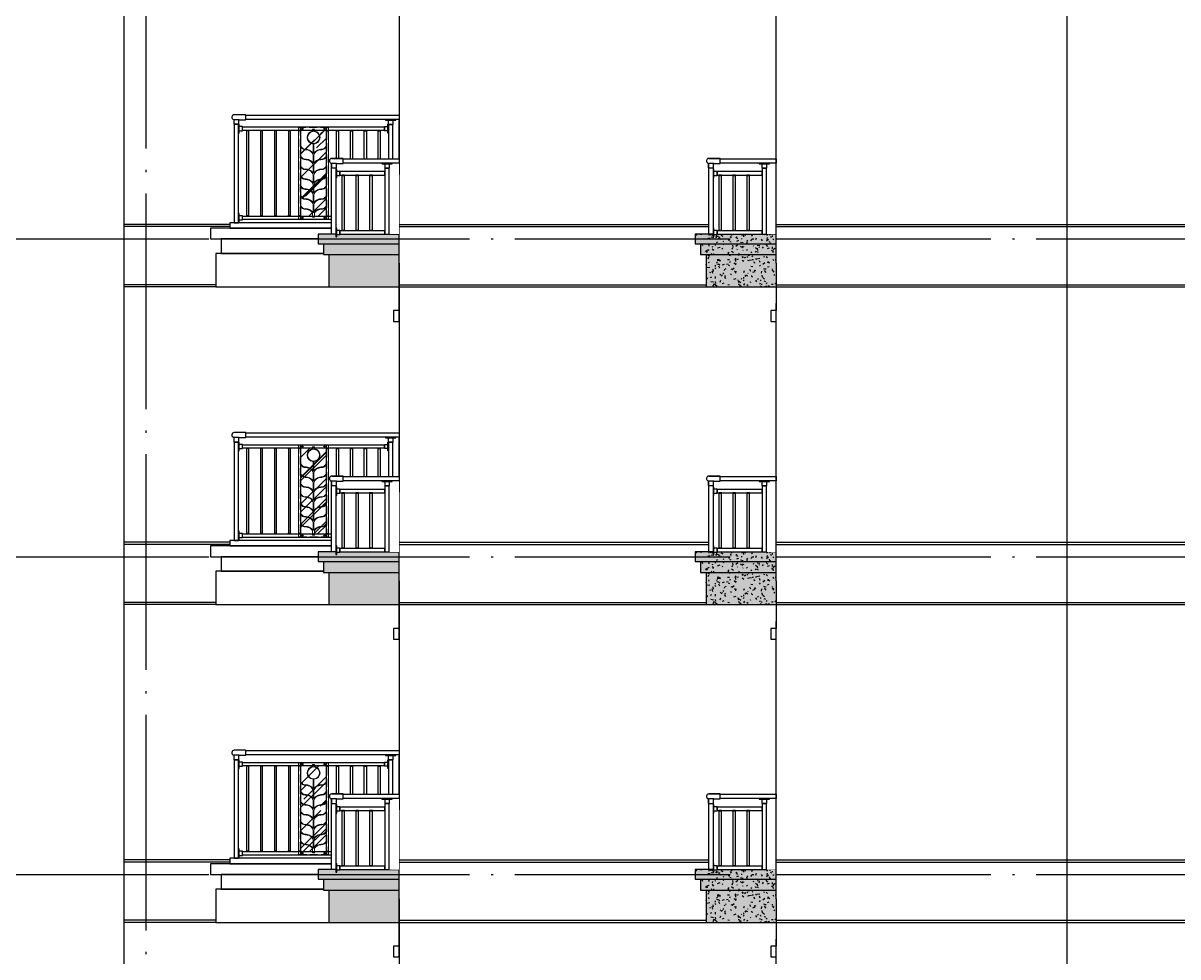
# Model space of a CAD drawing. Extents: x -12446 to 284554, y -295110 to 165007.
# Drawn here: x 126910 to 137629, y -229619 to -220950 of the extents above; entities that cross this region are included whole.
import ezdxf

# ---------------------------------------------------------------- set-up
doc = ezdxf.new("R2010")
doc.units = 0
doc.header["$LTSCALE"] = 1000
doc.linetypes.add('AX-14-E$0$DASH', pattern=[0.35, 0.25, -0.1])
doc.linetypes.add('AX-14-E$0$DOTE', pattern=[2.42, 2, -0.2, 0.02, -0.2])
doc.layers.get('0').update_dxf_attribs({"linetype": 'CONTINUOUS'})
doc.layers.get('Defpoints').update_dxf_attribs({"linetype": 'CONTINUOUS'})
for name, color, linetype in [('A-Anno-Note', 241, 'CONTINUOUS'), ('AX-14-comp-tc$0$灰褐色真石漆', 15, 'CONTINUOUS'), ('AX-14-E$0$A-Detl-Patt', 8, 'CONTINUOUS'), ('AX-14-E$0$A-Detl-Thin', 131, 'CONTINUOUS'), ('AX-14-E$0$A-elev-FIXT', 9, 'CONTINUOUS'), ('AX-14-E$0$A-elev-HRAL', 61, 'CONTINUOUS'), ('AX-14-E$0$A-elev-XFINE', 8, 'CONTINUOUS'), ('AX-14-E$0$PUB_HATCH', 8, 'CONTINUOUS'), ('AX-14-E$0$栏杆型材', 82, 'CONTINUOUS'), ('AX-14-E$0$阳台栏杆扶手', 82, 'CONTINUOUS')]:
    doc.layers.add(name, color=color, linetype=linetype)
doc.layers.add('AX-14-E$0$A-Grid', color=222, linetype='AX-14-E$0$DOTE', plot=False)
doc.layers.add('AX-14-E$0$A-Wall-stru', color=4, linetype='CONTINUOUS', lineweight=30)
doc.layers.add('AX-14-E$0$花形线', color=241, linetype='CONTINUOUS', lineweight=15)

# ---------------------------------------------------------------- blocks, each defined once
blk = doc.blocks.new('AX-14-E$0$4080转角立图')
at = {"layer": 'AX-14-E$0$A-elev-FIXT', "linetype": 'Continuous'}
blk.add_line((26, 42), (-24, 42), dxfattribs=at)
blk.add_lwpolyline([(-25, 43, -0.327139), (-24, 42), (-24, 0), (24, 0), (24, 41, -0.409111), (26, 42), (85, 42, 0.414214), (87, 44), (87, 87, 0.414214), (85, 88), (-19, 88, 0.865157)], format="xyb", close=True, dxfattribs=at)
blk = doc.blocks.new('AX-14-E$0$32固定座立面')
at = {"layer": 'AX-14-E$0$栏杆型材', "color": 6, "linetype": 'Continuous'}
blk.add_line((-7, -22), (-7, 22), dxfattribs=at)
blk.add_lwpolyline([(-7, -22, 0.41166), (-10, -19), (-36, -19, -0.41166), (-37, -18), (-37, 18, -0.41166), (-36, 19), (-10, 19, 0.41166), (-7, 22), (-7, 39, -0.41166), (-5, 41), (0, 41), (0, -41), (-5, -41, -0.41166), (-7, -39)], format="xyb", close=True, dxfattribs=at)
blk = doc.blocks.new('AX-14-E$0$40固定座立图')
at = {"layer": 'AX-14-E$0$A-elev-HRAL', "color": 6, "linetype": 'Continuous'}
blk.add_line((-26, -7), (26, -7), dxfattribs=at)
blk.add_lwpolyline([(48, -5), (48, 0), (-48, 0), (-48, -5, 0.41166), (-46, -7), (-26, -7, -0.41166), (-23, -10), (-23, -46, 0.41166), (-22, -47), (22, -47, 0.41166), (23, -46), (23, -10, -0.41166), (26, -7), (46, -7, 0.41166)], format="xyb", close=True, dxfattribs=at)
blk = doc.blocks.new('*U292')
at = {"layer": 'AX-14-E$0$A-elev-HRAL', "ltscale": 10}
for points in [[(12.5, 258, -0.4142136), (13, 257.5), (13, 255.5, -0.4142136), (12.5, 255), (-12.5, 255, -0.4142136), (-13, 255.5), (-13, 257.5, -0.4142136), (-12.5, 258)], [(12.5, -258, 0.4142136), (13, -257.5), (13, -255.5, 0.4142136), (12.5, -255), (-12.5, -255, 0.4142136), (-13, -255.5), (-13, -257.5, 0.4142136), (-12.5, -258)]]:
    blk.add_lwpolyline(points, format="xyb", close=True, dxfattribs=at)
blk.add_lwpolyline([(-9.5, -255), (9.5, -255), (9.5, 255), (-9.5, 255)], close=True, dxfattribs=at)
blk = doc.blocks.new('AX-14-E$0$A$C44E360B9')
blk.add_wipeout([(22, 25), (647, 25), (647, 725), (22, 725)]).dxf.layer = 'AX-14-E$0$A-Detl-Thin'
at = {"layer": 'AX-14-E$0$栏杆型材'}
for points in [[(22, 640), (62, 640), (62, 25), (22, 25)], [(517, 605), (99, 605), (99, 573), (517, 573)], [(517, 57), (99, 57), (99, 25), (517, 25)]]:
    blk.add_lwpolyline(points, close=True, dxfattribs=at)
at = {"layer": 'AX-14-E$0$栏杆型材', "elevation": 0}
blk.add_lwpolyline([(557, 638), (517, 638), (517, 25), (557, 25)], close=True, dxfattribs=at)
at = {"layer": 'AX-14-E$0$阳台栏杆扶手'}
blk.add_lwpolyline([(647, 685), (128, 685), (128, 725), (647, 725)], close=True, dxfattribs=at)
at = {"layer": 'AX-14-E$0$A-elev-HRAL'}
for name, p in [('AX-14-E$0$4080转角立图', (42, 640)), ('AX-14-E$0$40固定座立图', (537, 685, 0))]:
    blk.add_blockref(name, p, dxfattribs=at)
at = {"layer": 'AX-14-E$0$A-elev-HRAL', "xscale": -1}
for p in [(62, 589), (62, 41)]:
    blk.add_blockref('AX-14-E$0$32固定座立面', p, dxfattribs=at)
at = {"layer": 'AX-14-E$0$A-elev-HRAL', "color": 0, "linetype": 'ByBlock', "lineweight": -2, "extrusion": (0, 0, -1), "zscale": -1}
for p in [(-129, 315, 0), (-258, 315, 0), (-387, 315, 0)]:
    blk.add_blockref('*U292', p, dxfattribs=at)
blk = doc.blocks.new('AX-14-E$0$螺帽01')
at = {"layer": 'AX-14-E$0$A-elev-XFINE', "linetype": 'Continuous'}
blk.add_lwpolyline([(-12, -3), (12, -3, 0.414214), (13, -3), (13, -1, 0.414214), (12, 0), (-12, 0, 0.414214), (-13, -1), (-13, -3, 0.414214)], format="xyb", close=True, dxfattribs=at)
blk = doc.blocks.new('AX-14-E$0$麦穗铁花七')
at = {"layer": 'AX-14-E$0$花形线'}
for p, q in [((0, 0), (19, 0)), ((0, -856), (0, 0)), ((19, 0), (19, -171)), ((258, 0), (277, 0)), ((258, -171), (258, 0)), ((277, 0), (277, -856)), ((148, -18), (129, -18)), ((129, -36), (129, -18)), ((148, -18), (148, -36)), ((19, -201), (19, -263)), ((136, -160), (136, -239)), ((141, -160), (141, -239)), ((258, -263), (258, -201)), ((19, -293), (19, -355)), ((136, -331), (136, -266)), ((141, -266), (141, -331)), ((258, -355), (258, -293)), ((19, -374), (19, -447)), ((136, -423), (136, -358)), ((141, -358), (141, -423)), ((258, -447), (258, -374)), ((19, -466), (19, -539)), ((136, -515), (136, -450)), ((141, -450), (141, -515)), ((258, -539), (258, -466)), ((19, -558), (19, -631)), ((136, -607), (136, -542)), ((136, -699), (136, -634)), ((141, -542), (141, -607)), ((141, -634), (141, -699)), ((258, -631), (258, -558)), ((19, -650), (19, -723)), ((136, -791), (136, -726)), ((136, -791), (136, -726)), ((141, -726), (141, -791)), ((258, -723), (258, -650)), ((19, -856), (0, -856)), ((19, -753), (19, -856)), ((129, -837), (129, -802)), ((148, -837), (129, -837)), ((148, -837), (148, -802)), ((258, -856), (258, -753)), ((277, -856), (258, -856))]:
    blk.add_line(p, q, dxfattribs=at)
blk.add_circle((138, -95), 55, dxfattribs=at)
for centre, radius, start, end in [((138, -95), 60, 99.1102, 263.3742), ((138, -95), 60, 276.6258, 80.8898), ((29, -171), 10, 180, 202.5285), ((25, -201), 6.5, 48.9817, 180), ((65, -156), 49, 202.5283, 264.7738), ((65, -156), 53.7, 228.9817, 264.9129), ((56, -326), 117, 67.9628, 87.8994), ((56, -326), 122, 67.8778, 87.8433), ((75, -275), 67, 30.6455, 66.0287), ((131, -160), 5, 0, 83.3742), ((146, -160), 5, 96.6259, 180), ((202, -275), 67, 113.9713, 149.3545), ((221, -326), 122, 92.1567, 112.1222), ((221, -326), 117, 92.1006, 112.0372), ((212, -156), 49, 275.2262, 337.4717), ((212, -156), 53.7, 275.0871, 311.0183), ((252, -201), 6.5, 360, 131.0183), ((248, -171), 10, 337.4718, 360), ((29, -263), 10, 180, 202.5285), ((25, -293), 6.5, 48.9817, 180), ((65, -248), 49, 202.5283, 264.7738), ((65, -248), 53.7, 228.9817, 264.9129), ((56, -418), 117, 67.9628, 87.8994), ((56, -418), 122, 67.8778, 87.8433), ((75, -275), 62.3, 11.9892, 66.0287), ((75, -367), 62.3, 11.9892, 66.0287), ((75, -367), 67, 30.6455, 66.0287), ((134, -239), 2, 210.6455, 360), ((116, -266), 20, 360, 11.9893), ((202, -275), 62.3, 113.9713, 168.0108), ((143, -239), 2, 180, 329.3545), ((161, -266), 20, 168.0107, 180), ((202, -367), 62.3, 113.9713, 168.0108), ((202, -367), 67, 113.9713, 149.3545), ((221, -418), 122, 92.1567, 112.1222), ((221, -418), 117, 92.1006, 112.0372), ((212, -248), 49, 275.2262, 337.4717), ((212, -248), 53.7, 275.0871, 311.0183), ((252, -293), 6.5, 360, 131.0183), ((248, -263), 10, 337.4718, 360), ((29, -355), 10, 180, 202.5285), ((21, -374), 2, 37.8001, 180), ((65, -340), 49, 202.5283, 264.7738), ((65, -340), 53.7, 217.8001, 264.9129), ((56, -510), 117, 67.9628, 87.8994), ((56, -510), 122, 67.8778, 87.8433), ((75, -459), 62.3, 11.9892, 66.0287), ((75, -459), 67, 30.6455, 66.0287), ((134, -331), 2, 210.6455, 360), ((134, -423), 2, 210.6456, 360), ((116, -358), 20, 360, 11.9893), ((143, -331), 2, 180, 329.3545), ((161, -358), 20, 168.0107, 180), ((202, -459), 62.3, 113.9713, 168.0108), ((143, -423), 2, 180, 329.3545), ((202, -459), 67, 113.9713, 149.3545), ((221, -510), 122, 92.1567, 112.1222), ((221, -510), 117, 92.1006, 112.0372), ((212, -340), 49, 275.2262, 337.4717), ((212, -340), 53.7, 275.0871, 322.1999), ((256, -374), 2, 360, 142.1999), ((248, -355), 10, 337.4718, 360), ((29, -447), 10, 180, 202.5285), ((21, -466), 2, 37.8001, 180), ((65, -432), 49, 202.5283, 264.7738), ((65, -432), 53.7, 217.8001, 264.9129), ((56, -602), 117, 67.9628, 87.8994), ((56, -602), 122, 67.8778, 87.8433), ((75, -551), 62.3, 11.9892, 66.0287), ((75, -551), 67, 30.6455, 66.0287), ((134, -515), 2, 210.6455, 360), ((116, -450), 20, 360, 11.9892), ((161, -450), 20, 168.0108, 180), ((202, -551), 62.3, 113.9713, 168.0108), ((143, -515), 2, 180, 329.3544), ((202, -551), 67, 113.9713, 149.3545), ((202, -551), 67, 113.9713, 149.3545), ((221, -602), 122, 92.1567, 112.1222), ((221, -602), 117, 92.1006, 112.0372), ((212, -432), 49, 275.2262, 337.4717), ((212, -432), 53.7, 275.0871, 322.1999), ((256, -466), 2, 360, 142.1999), ((248, -447), 10, 337.4718, 360), ((29, -539), 10, 180, 202.5285), ((21, -558), 2, 37.8001, 180), ((29, -631), 10, 180, 202.5285), ((65, -524), 49, 202.5283, 264.7738), ((65, -616), 49, 202.5283, 264.7738), ((65, -616), 49, 202.5283, 264.7738), ((65, -524), 53.7, 217.7394, 264.9129), ((56, -694), 117, 67.9628, 87.8994), ((56, -694), 122, 67.8778, 87.8433), ((75, -643), 62.3, 11.9892, 66.0287), ((75, -643), 67, 30.6455, 66.0287), ((134, -607), 2, 210.6455, 360), ((116, -542), 20, 360, 11.9893), ((116, -634), 20, 360, 11.9892), ((161, -542), 20, 168.0108, 180), ((202, -643), 62.3, 113.9713, 168.0108), ((143, -607), 2, 180, 329.3545), ((161, -634), 20, 168.0107, 180), ((202, -643), 67, 113.9713, 149.3545), ((221, -694), 122, 92.1567, 112.1222), ((221, -694), 117, 92.1006, 112.0372), ((212, -524), 49, 275.2262, 337.4717), ((212, -616), 49, 275.2262, 339.9297), ((212, -616), 49, 275.2262, 337.4717), ((212, -524), 53.7, 275.0871, 322.1999), ((256, -558), 2, 0, 142.1999), ((248, -539), 10, 337.4718, 360), ((248, -631), 10, 337.4718, 360), ((21, -650), 2, 37.8001, 180), ((29, -723), 10, 180, 202.5284), ((25, -753), 6.5, 48.9817, 180), ((65, -708), 49, 202.5283, 264.7738), ((65, -616), 53.7, 217.8001, 264.9129), ((65, -616), 53.7, 220.6616, 264.9129), ((65, -708), 53.7, 228.9817, 264.9129), ((56, -786), 117, 67.9628, 87.8994), ((56, -786), 122, 67.8778, 87.8433), ((75, -735), 62.3, 11.9892, 66.0287), ((75, -735), 67, 33.5141, 66.0287), ((75, -735), 67, 30.6455, 66.0287), ((134, -699), 2, 210.6456, 360), ((116, -726), 20, 0.0001, 11.989), ((202, -735), 62.3, 113.9713, 168.0108), ((143, -699), 2, 180, 329.3545), ((161, -726), 20, 168.0109, 180), ((202, -735), 67, 113.9713, 149.3545), ((202, -735), 67, 113.9713, 146.4859), ((221, -786), 122, 92.1567, 112.1222), ((221, -786), 117, 92.1006, 112.0372), ((212, -708), 49, 275.2262, 337.4717), ((212, -616), 53.7, 275.0871, 322.1999), ((212, -616), 53.7, 275.0871, 319.3384), ((212, -708), 53.7, 275.0871, 311.0183), ((252, -753), 6.5, 360, 131.0183), ((256, -650), 2, 360, 142.1999), ((248, -723), 10, 337.4717, 360), ((56, -878), 117, 67.9628, 87.8994), ((56, -878), 122, 67.8778, 87.8433), ((75, -827), 62.3, 35.6545, 66.0287), ((75, -827), 67, 30.6455, 66.0287), ((109, -802), 20, 360, 35.6546), ((134, -791), 2, 210.6456, 360), ((134, -791), 2, 210.6456, 360), ((143, -791), 2, 180, 329.3545), ((202, -827), 67, 113.9713, 149.3545), ((168, -802), 20, 144.3455, 180), ((202, -827), 62.3, 113.9713, 144.3455), ((221, -878), 122, 92.1567, 112.1222), ((221, -878), 117, 92.1006, 112.0372)]:
    blk.add_arc(centre, radius, start, end, dxfattribs=at)
blk = doc.blocks.new('AX-14-E$0$dzfrherhrahewtj')
at = {"layer": 'AX-14-E$0$PUB_HATCH'}
h = blk.add_hatch(dxfattribs=at)
h.set_pattern_fill('AR-RROOF', color=256, scale=180, angle=45, style=0)
h.set_pattern_definition([(45, (42992.23, -206915.1), (193.97353, 517.26275), [3429, -457.2, 1143, -228.6]), (45, (43126.4, -206619.28), (-376.6319, 53.3427), [685.8, -75.438, 1371.6, -171.45]), (45, (42935.65, -206696.87), (732.25008, 948.85386), [1828.8, -320.04, 914.4, -228.6])])
h.paths.add_polyline_path([(125155, -257346), (124916, -257346), (124916, -258142), (125155, -258142)])
at = {"layer": 'AX-14-E$0$A-elev-HRAL', "ltscale": 10, "elevation": 0}
for points in [[(124437, -257346, -0.414214), (124437, -257347), (124437, -257349, -0.414214), (124437, -257349), (124412, -257349, -0.414214), (124411, -257349), (124411, -257347, -0.414214), (124412, -257346)], [(124566, -257346, -0.414214), (124566, -257347), (124566, -257349, -0.414214), (124566, -257349), (124541, -257349, -0.414214), (124540, -257349), (124540, -257347, -0.414214), (124541, -257346)], [(124695, -257346, -0.414214), (124695, -257347), (124695, -257349, -0.414214), (124695, -257349), (124670, -257349, -0.414214), (124669, -257349), (124669, -257347, -0.414214), (124670, -257346)], [(124824, -257346, -0.414214), (124824, -257347), (124824, -257349, -0.414214), (124824, -257349), (124799, -257349, -0.414214), (124798, -257349), (124798, -257347, -0.414214), (124799, -257346)], [(125246, -257346, 0.414214), (125246, -257347), (125246, -257349, 0.414214), (125246, -257349), (125271, -257349, 0.414214), (125272, -257349), (125272, -257347, 0.414214), (125271, -257346)], [(125375, -257346, 0.414214), (125375, -257347), (125375, -257349, 0.414214), (125375, -257349), (125400, -257349, 0.414214), (125401, -257349), (125401, -257347, 0.414214), (125400, -257346)], [(125504, -257346, 0.414214), (125504, -257347), (125504, -257349, 0.414214), (125504, -257349), (125529, -257349, 0.414214), (125530, -257349), (125530, -257347, 0.414214), (125529, -257346)], [(125633, -257346, 0.414214), (125633, -257347), (125633, -257349, 0.414214), (125633, -257349), (125658, -257349, 0.414214), (125659, -257349), (125659, -257347, 0.414214), (125658, -257346)], [(124437, -258142, 0.414214), (124437, -258142), (124437, -258140, 0.414214), (124437, -258139), (124412, -258139, 0.414214), (124411, -258140), (124411, -258142, 0.414214), (124412, -258142)], [(124566, -258142, 0.414214), (124566, -258142), (124566, -258140, 0.414214), (124566, -258139), (124541, -258139, 0.414214), (124540, -258140), (124540, -258142, 0.414214), (124541, -258142)], [(124695, -258142, 0.414214), (124695, -258142), (124695, -258140, 0.414214), (124695, -258139), (124670, -258139, 0.414214), (124669, -258140), (124669, -258142, 0.414214), (124670, -258142)], [(124824, -258142, 0.414214), (124824, -258142), (124824, -258140, 0.414214), (124824, -258139), (124799, -258139, 0.414214), (124798, -258140), (124798, -258142, 0.414214), (124799, -258142)], [(125246, -258142, -0.414214), (125246, -258142), (125246, -258140, -0.414214), (125246, -258139), (125271, -258139, -0.414214), (125272, -258140), (125272, -258142, -0.414214), (125271, -258142)], [(125375, -258142, -0.414214), (125375, -258142), (125375, -258140, -0.414214), (125375, -258139), (125400, -258139, -0.414214), (125401, -258140), (125401, -258142, -0.414214), (125400, -258142)], [(125504, -258142, -0.414214), (125504, -258142), (125504, -258140, -0.414214), (125504, -258139), (125529, -258139, -0.414214), (125530, -258140), (125530, -258142, -0.414214), (125529, -258142)], [(125633, -258142, -0.414214), (125633, -258142), (125633, -258140, -0.414214), (125633, -258139), (125658, -258139, -0.414214), (125659, -258140), (125659, -258142, -0.414214), (125658, -258142)]]:
    blk.add_lwpolyline(points, format="xyb", close=True, dxfattribs=at)
for points in [[(124415, -258139), (124434, -258139), (124434, -257349), (124415, -257349)], [(124544, -258139), (124563, -258139), (124563, -257349), (124544, -257349)], [(124673, -258139), (124692, -258139), (124692, -257349), (124673, -257349)], [(124802, -258139), (124821, -258139), (124821, -257349), (124802, -257349)], [(125268, -258139), (125249, -258139), (125249, -257349), (125268, -257349)], [(125397, -258139), (125378, -258139), (125378, -257349), (125397, -257349)], [(125526, -258139), (125507, -258139), (125507, -257349), (125526, -257349)], [(125655, -258139), (125636, -258139), (125636, -257349), (125655, -257349)]]:
    blk.add_lwpolyline(points, close=True, dxfattribs=at)
at = {"layer": 'AX-14-E$0$栏杆型材', "elevation": 0}
for points in [[(124299, -258204), (124339, -258204), (124339, -257289), (124299, -257289)], [(124376, -257314), (125694, -257314), (125694, -257346), (124376, -257346)], [(125771, -257291), (125731, -257291), (125731, -258204), (125771, -258204)], [(124376, -258142), (125694, -258142), (125694, -258174), (124376, -258174)]]:
    blk.add_lwpolyline(points, close=True, dxfattribs=at)
at = {"layer": 'AX-14-E$0$栏杆型材'}
for centre in [(124932, -257331, 0), (125139, -257331, 0), (124932, -258157, 0), (125139, -258157, 0)]:
    blk.add_circle(centre, 7, dxfattribs=at)
at = {"layer": 'AX-14-E$0$阳台栏杆扶手', "elevation": 0}
blk.add_lwpolyline([(124406, -257204), (125829, -257204), (125829, -257244), (124406, -257244)], close=True, dxfattribs=at)
at = {"layer": 'Defpoints', "linetype": 'AX-14-E$0$DASH', "ltscale": 0.3, "elevation": 0}
blk.add_lwpolyline([(125174, -257319), (124897, -257319), (124897, -258169), (125174, -258169)], close=True, dxfattribs=at)
at = {"layer": 'Defpoints', "elevation": 0}
blk.add_lwpolyline([(125155, -257346), (124916, -257346), (124916, -258142), (125155, -258142)], close=True, dxfattribs=at)
for name, p in [('AX-14-E$0$4080转角立图', (124319, -257289, 0)), ('AX-14-E$0$40固定座立图', (125751, -257244)), ('AX-14-E$0$螺帽01', (125164, -257346, 0)), ('AX-14-E$0$32固定座立面', (125731, -257330)), ('AX-14-E$0$32固定座立面', (125731, -258158))]:
    blk.add_blockref(name, p)
at = {"xscale": -1}
for name, p in [('AX-14-E$0$32固定座立面', (124339, -257330, 0)), ('AX-14-E$0$螺帽01', (124906, -257346, 0)), ('AX-14-E$0$麦穗铁花七', (125174, -257316, 0)), ('AX-14-E$0$32固定座立面', (124339, -258158, 0))]:
    blk.add_blockref(name, p, dxfattribs=at)
at = {"rotation": 180}
blk.add_blockref('AX-14-E$0$螺帽01', (124906, -258142, 0), dxfattribs=at)
at = {"xscale": -1, "rotation": 180}
blk.add_blockref('AX-14-E$0$螺帽01', (125164, -258142, 0), dxfattribs=at)
blk = doc.blocks.new('AX-14-E$0$KAICHANGYANGTAI3')
at = {"layer": 'AX-14-E$0$A-Detl-Thin'}
blk.add_line((201997, 144634, 0), (201997, 146179, 0), dxfattribs=at)
at = {"layer": 'AX-14-E$0$A-Detl-Thin', "elevation": 0}
for points in [[(201997, 145179), (200247, 145179), (200247, 145079), (201247, 145079)], [(201997, 145229), (200427, 145229), (200427, 145179), (201997, 145179)], [(201247, 145079), (200347, 145079), (200347, 144944), (201297, 144944)], [(201297, 144944), (200297, 144944), (200297, 144634), (201997, 144634)]]:
    blk.add_lwpolyline(points, dxfattribs=at)
blk.add_blockref('AX-14-E$0$dzfrherhrahewtj', (76168, 403433, 0))
blk = doc.blocks.new('AX-14-E$0$F5SS6G4S65GG1D65GDR56DG')
at = {"layer": 'AX-14-E$0$A-Detl-Thin'}
for p, q in [((940, 165), (940, 3115)), ((9690, 2950), (9690, 0)), ((3490, 0), (3490, 1365)), ((2940, 810), (3490, 810)), ((2790, 720), (3490, 720)), ((6290, 720), (6990, 720)), ((2840, 620), (3490, 620)), ((6340, 620), (6990, 620)), ((2940, 320), (3490, 320)), ((6440, 320), (6990, 320)), ((6990, 0), (6990, 100))]:
    blk.add_line(p, q, dxfattribs=at)
blk.add_lwpolyline([(3490, 3115), (3490, 1365)], dxfattribs=at)
at = {"layer": 'AX-14-E$0$A-elev-HRAL', "ltscale": 10, "elevation": 0}
for points in [[(2931, 1397, -0.414214), (2931, 1398), (2931, 1400, -0.414214), (2931, 1400), (2956, 1400, -0.414214), (2957, 1400), (2957, 1398, -0.414214), (2956, 1397)], [(3060, 1397, -0.414214), (3060, 1398), (3060, 1400, -0.414214), (3060, 1400), (3085, 1400, -0.414214), (3086, 1400), (3086, 1398, -0.414214), (3085, 1397)], [(3189, 1397, -0.414214), (3189, 1398), (3189, 1400, -0.414214), (3189, 1400), (3214, 1400, -0.414214), (3215, 1400), (3215, 1398, -0.414214), (3214, 1397)], [(3318, 1397, -0.414214), (3318, 1398), (3318, 1400, -0.414214), (3318, 1400), (3343, 1400, -0.414214), (3344, 1400), (3344, 1398, -0.414214), (3343, 1397)]]:
    blk.add_lwpolyline(points, format="xyb", close=True, dxfattribs=at)
at = {"layer": 'AX-14-E$0$A-Wall-stru'}
for points in [[(2940, 810), (2740, 810), (2740, 720), (2790, 720), (2790, 620), (2840, 620), (2840, 320), (2940, 320)], [(6990, 810), (6240, 810), (6240, 720), (6290, 720), (6290, 620), (6340, 620), (6340, 320), (6440, 320)], [(3490, 540), (3490, 100), (3440, 100), (3440, 0), (3490, 0)], [(6990, 540), (6990, 100), (6940, 100), (6940, 0), (6990, 0)]]:
    blk.add_lwpolyline(points, dxfattribs=at)
at = {"layer": 'AX-14-E$0$栏杆型材', "color": 6, "linetype": 'Continuous'}
blk.add_line((3409, 1365, 0), (3409, 1403, 0), dxfattribs=at)
at = {"layer": 'AX-14-E$0$栏杆型材', "color": 6, "linetype": 'Continuous', "elevation": 0}
blk.add_lwpolyline([(3379, 1365), (3379, 1399, -0.41166), (3380, 1400), (3406, 1400, 0.41166), (3409, 1403), (3409, 1420, -0.41166), (3411, 1422), (3416, 1422), (3416, 1365)], format="xyb", dxfattribs=at)
at = {"layer": 'AX-14-E$0$A-Detl-Thin'}
blk.add_blockref('AX-14-E$0$KAICHANGYANGTAI3', (-198507, -144314, 0), dxfattribs=at)
for p in [(2843, 785), (6343, 785)]:
    blk.add_blockref('AX-14-E$0$A$C44E360B9', p, dxfattribs=at)
blk.add_line((6990, 540), (6990, 3115), dxfattribs=at)
blk = doc.blocks.new('AX-14-E$0$weyhweaqwtyewhewg')
at = {"layer": 'AX-14-E$0$A-Detl-Patt'}
for p, q in [((218078, 186035), (217098, 186035)), ((218078, 186015), (217098, 186015)), ((219648, 186035), (222523, 186035)), ((219648, 186015), (222523, 186015)), ((223148, 186035), (232148, 186035)), ((223148, 186015), (232148, 186015)), ((217948, 185475), (217098, 185475)), ((217948, 185455), (217098, 185455)), ((219648, 185475), (222498, 185475)), ((219648, 185455), (222498, 185455)), ((223148, 185475), (232148, 185475)), ((223148, 185455), (232148, 185455)), ((218078, 183085), (217098, 183085)), ((219648, 183085), (222523, 183085)), ((223148, 183085), (232148, 183085)), ((218078, 183065), (217098, 183065)), ((219648, 183065), (222523, 183065)), ((223148, 183065), (232148, 183065)), ((217948, 182525), (217098, 182525)), ((217948, 182505), (217098, 182505)), ((219648, 182525), (222498, 182525)), ((219648, 182505), (222498, 182505)), ((223148, 182525), (232148, 182525)), ((223148, 182505), (232148, 182505)), ((218078, 180135), (217098, 180135)), ((218078, 180115), (217098, 180115)), ((219648, 180135), (222523, 180135)), ((219648, 180115), (222523, 180115)), ((223148, 180135), (232148, 180135)), ((223148, 180115), (232148, 180115)), ((217948, 179575), (217098, 179575)), ((217948, 179555), (217098, 179555)), ((219648, 179575), (222498, 179575)), ((219648, 179555), (222498, 179555)), ((223148, 179575), (232148, 179575)), ((223148, 179555), (232148, 179555))]:
    blk.add_line(p, q, dxfattribs=at)
blk = doc.blocks.new('AX-14-comp-tc')
at = {"layer": 'AX-14-comp-tc$0$灰褐色真石漆'}
h = blk.add_hatch(dxfattribs=at)
h.set_pattern_fill('离散材料', color=256, scale=50)
h.set_pattern_definition([(0, (-92885.75, -379549.3), (132, 228), [12, -201, 9, -87, 18, -213]), (10, (-92942.75, -379426.3), (80.67614, 285.34428), [21, -51, 27, -159, 15, -198]), (20, (-92972.75, -379522.3), (133.47095, 220.97625), [24, -165, 21, -123, 15, -96]), (30, (-92885.75, -379540.3), (-21.96926, 254.05187), [15, -99, 12, -147, 9, -195]), (40, (-92969.75, -379474.3), (33.83592, 216.370355), [12, -132, 9, -84, 24, -153]), (50, (-92924.75, -379582.3), (-80.24786, 235.7335), [6, -111, 15, -183, 18, -93]), (60, (-92915.75, -379561.3), (-99.47303, 223.70766), [15, -123, 6, -144, 12, -111]), (70, (-92948.75, -379597.3), (-109.89227, 215.58685), [9, -57, 18, -96, 12, -132]), (80, (-92933.75, -379420.3), (-208.56534, 164.71945), [21, -132, 9, -156, 18, -147]), (90, (-92915.75, -379549.3), (-264, 111), [18, -93, 12, -183, 6, -186]), (100, (-92963.75, -379456.3), (-247.97146, 145.14529), [21, -117, 18, -96, 21, -219]), (110, (-92984.75, -379627.3), (-240.44034, 81.69114), [24, -78, 12, -159, 18, -174]), (120, (-93065.75, -379591.3), (-286.64994, 28.49227), [15, -201, 18, -93, 21, -123]), (130, (-92999.75, -379657.3), (-279.10777, 71.26608), [9, -66, 12, -129, 24, -168]), (140, (-93089.75, -379417.3), (-220.59685, -34.20569), [18, -108, 21, -93, 12, -126]), (150, (-92840.75, -379675.3), (-204.82497, -120.76726), [12, -84, 24, -186, 21, -171]), (160, (-93038.75, -379507.3), (-237.90107, -162.42869), [18, -126, 15, -114, 12, -183]), (170, (-93020.75, -379579.3), (-215.64405, -169.12317), [27, -99, 18, -135, 24, -132])])
edge = h.paths.add_edge_path()
edge.add_line((130246, -223432), (129496, -223432))
edge.add_line((129496, -223432), (129496, -223522))
edge.add_line((129496, -223522), (129546, -223522))
edge.add_line((129546, -223522), (129546, -223622))
edge.add_line((129546, -223622), (129596, -223622))
edge.add_line((129596, -223622), (129596, -223922))
edge.add_line((129596, -223922), (130246, -223922))
edge.add_line((130246, -223922), (130246, -223432))
edge.add_line((130246, -226382), (129496, -226382))
edge.add_line((129496, -226382), (129496, -226472))
edge.add_line((129496, -226472), (129546, -226472))
edge.add_line((129546, -226472), (129546, -226572))
edge.add_line((129546, -226572), (129596, -226572))
edge.add_line((129596, -226572), (129596, -226872))
edge.add_line((129596, -226872), (130246, -226872))
edge.add_line((130246, -226872), (130246, -226382))
edge.add_line((130246, -229332), (129496, -229332))
edge.add_line((129496, -229332), (129496, -229422))
edge.add_line((129496, -229422), (129546, -229422))
edge.add_line((129546, -229422), (129546, -229522))
edge.add_line((129546, -229522), (129596, -229522))
edge.add_line((129596, -229522), (129596, -229822))
edge.add_line((129596, -229822), (130246, -229822))
edge.add_line((130246, -229822), (130246, -229332))
h = blk.add_hatch(dxfattribs=at)
h.set_pattern_fill('离散材料', color=256, scale=50)
h.set_pattern_definition([(0, (-92885.75, -385449.3), (132, 228), [12, -201, 9, -87, 18, -213]), (10, (-92942.75, -385326.3), (80.67614, 285.34428), [21, -51, 27, -159, 15, -198]), (20, (-92972.75, -385422.3), (133.47095, 220.97625), [24, -165, 21, -123, 15, -96]), (30, (-92885.75, -385440.3), (-21.96926, 254.05187), [15, -99, 12, -147, 9, -195]), (40, (-92969.75, -385374.3), (33.83592, 216.370355), [12, -132, 9, -84, 24, -153]), (50, (-92924.75, -385482.3), (-80.24786, 235.7335), [6, -111, 15, -183, 18, -93]), (60, (-92915.75, -385461.3), (-99.47303, 223.70766), [15, -123, 6, -144, 12, -111]), (70, (-92948.75, -385497.3), (-109.89227, 215.58685), [9, -57, 18, -96, 12, -132]), (80, (-92933.75, -385320.3), (-208.56534, 164.71945), [21, -132, 9, -156, 18, -147]), (90, (-92915.75, -385449.3), (-264, 111), [18, -93, 12, -183, 6, -186]), (100, (-92963.75, -385356.3), (-247.97146, 145.14529), [21, -117, 18, -96, 21, -219]), (110, (-92984.75, -385527.3), (-240.44034, 81.69114), [24, -78, 12, -159, 18, -174]), (120, (-93065.75, -385491.3), (-286.64994, 28.49227), [15, -201, 18, -93, 21, -123]), (130, (-92999.75, -385557.3), (-279.10777, 71.26608), [9, -66, 12, -129, 24, -168]), (140, (-93089.75, -385317.3), (-220.59685, -34.20569), [18, -108, 21, -93, 12, -126]), (150, (-92840.75, -385575.3), (-204.82497, -120.76726), [12, -84, 24, -186, 21, -171]), (160, (-93038.75, -385407.3), (-237.90107, -162.42869), [18, -126, 15, -114, 12, -183]), (170, (-93020.75, -385479.3), (-215.64405, -169.12317), [27, -99, 18, -135, 24, -132])])
edge = h.paths.add_edge_path()
edge.add_line((130246, -229332), (129496, -229332))
edge.add_line((129496, -229332), (129496, -229422))
edge.add_line((129496, -229422), (129546, -229422))
edge.add_line((129546, -229422), (129546, -229522))
edge.add_line((129546, -229522), (129596, -229522))
edge.add_line((129596, -229522), (129596, -229822))
edge.add_line((129596, -229822), (130246, -229822))
edge.add_line((130246, -229822), (130246, -229332))
edge.add_line((130246, -232282), (129496, -232282))
edge.add_line((129496, -232282), (129496, -232372))
edge.add_line((129496, -232372), (129546, -232372))
edge.add_line((129546, -232372), (129546, -232472))
edge.add_line((129546, -232472), (129596, -232472))
edge.add_line((129596, -232472), (129596, -232772))
edge.add_line((129596, -232772), (130246, -232772))
edge.add_line((130246, -232772), (130246, -232282))
edge.add_line((130246, -235232), (129496, -235232))
edge.add_line((129496, -235232), (129496, -235322))
edge.add_line((129496, -235322), (129546, -235322))
edge.add_line((129546, -235322), (129546, -235422))
edge.add_line((129546, -235422), (129596, -235422))
edge.add_line((129596, -235422), (129596, -235722))
edge.add_line((129596, -235722), (130246, -235722))
edge.add_line((130246, -235722), (130246, -235232))
h = blk.add_hatch(dxfattribs=at)
h.set_pattern_fill('离散材料', color=256, scale=50)
h.set_pattern_definition([(0, (-89185.75, -450460.24), (132, 228), [12, -201, 9, -87, 18, -213]), (10, (-89242.75, -450337.24), (80.67614, 285.34428), [21, -51, 27, -159, 15, -198]), (20, (-89272.75, -450433.24), (133.47095, 220.97625), [24, -165, 21, -123, 15, -96]), (30, (-89185.75, -450451.24), (-21.96926, 254.05187), [15, -99, 12, -147, 9, -195]), (40, (-89269.75, -450385.24), (33.83592, 216.370355), [12, -132, 9, -84, 24, -153]), (50, (-89224.75, -450493.24), (-80.24786, 235.7335), [6, -111, 15, -183, 18, -93]), (60, (-89215.75, -450472.24), (-99.47303, 223.70766), [15, -123, 6, -144, 12, -111]), (70, (-89248.75, -450508.24), (-109.89227, 215.58685), [9, -57, 18, -96, 12, -132]), (80, (-89233.75, -450331.24), (-208.56534, 164.71945), [21, -132, 9, -156, 18, -147]), (90, (-89215.75, -450460.24), (-264, 111), [18, -93, 12, -183, 6, -186]), (100, (-89263.75, -450367.24), (-247.97146, 145.14529), [21, -117, 18, -96, 21, -219]), (110, (-89284.75, -450538.24), (-240.44034, 81.69114), [24, -78, 12, -159, 18, -174]), (120, (-89365.75, -450502.24), (-286.64994, 28.49227), [15, -201, 18, -93, 21, -123]), (130, (-89299.75, -450568.24), (-279.10777, 71.26608), [9, -66, 12, -129, 24, -168]), (140, (-89389.75, -450328.24), (-220.59685, -34.20569), [18, -108, 21, -93, 12, -126]), (150, (-89140.75, -450586.24), (-204.82497, -120.76726), [12, -84, 24, -186, 21, -171]), (160, (-89338.75, -450418.24), (-237.90107, -162.42869), [18, -126, 15, -114, 12, -183]), (170, (-89320.75, -450490.24), (-215.64405, -169.12317), [27, -99, 18, -135, 24, -132])])
edge = h.paths.add_edge_path()
edge.add_line((133746, -229332), (132996, -229332))
edge.add_line((132996, -229332), (132996, -229422))
edge.add_line((132996, -229422), (133046, -229422))
edge.add_line((133046, -229422), (133046, -229522))
edge.add_line((133046, -229522), (133096, -229522))
edge.add_line((133096, -229522), (133096, -229822))
edge.add_line((133096, -229822), (133746, -229822))
edge.add_line((133746, -229822), (133746, -229307))
h = blk.add_hatch(dxfattribs=at)
h.set_pattern_fill('离散材料', color=256, scale=50)
h.set_pattern_definition([(0, (-89385.75, -385449.3), (132, 228), [12, -201, 9, -87, 18, -213]), (10, (-89442.75, -385326.3), (80.67614, 285.34428), [21, -51, 27, -159, 15, -198]), (20, (-89472.75, -385422.3), (133.47095, 220.97625), [24, -165, 21, -123, 15, -96]), (30, (-89385.75, -385440.3), (-21.96926, 254.05187), [15, -99, 12, -147, 9, -195]), (40, (-89469.75, -385374.3), (33.83592, 216.370355), [12, -132, 9, -84, 24, -153]), (50, (-89424.75, -385482.3), (-80.24786, 235.7335), [6, -111, 15, -183, 18, -93]), (60, (-89415.75, -385461.3), (-99.47303, 223.70766), [15, -123, 6, -144, 12, -111]), (70, (-89448.75, -385497.3), (-109.89227, 215.58685), [9, -57, 18, -96, 12, -132]), (80, (-89433.75, -385320.3), (-208.56534, 164.71945), [21, -132, 9, -156, 18, -147]), (90, (-89415.75, -385449.3), (-264, 111), [18, -93, 12, -183, 6, -186]), (100, (-89463.75, -385356.3), (-247.97146, 145.14529), [21, -117, 18, -96, 21, -219]), (110, (-89484.75, -385527.3), (-240.44034, 81.69114), [24, -78, 12, -159, 18, -174]), (120, (-89565.75, -385491.3), (-286.64994, 28.49227), [15, -201, 18, -93, 21, -123]), (130, (-89499.75, -385557.3), (-279.10777, 71.26608), [9, -66, 12, -129, 24, -168]), (140, (-89589.75, -385317.3), (-220.59685, -34.20569), [18, -108, 21, -93, 12, -126]), (150, (-89340.75, -385575.3), (-204.82497, -120.76726), [12, -84, 24, -186, 21, -171]), (160, (-89538.75, -385407.3), (-237.90107, -162.42869), [18, -126, 15, -114, 12, -183]), (170, (-89520.75, -385479.3), (-215.64405, -169.12317), [27, -99, 18, -135, 24, -132])])
edge = h.paths.add_edge_path()
edge.add_line((133746, -229332), (132996, -229332))
edge.add_line((132996, -229332), (132996, -229422))
edge.add_line((132996, -229422), (133046, -229422))
edge.add_line((133046, -229422), (133046, -229522))
edge.add_line((133046, -229522), (133096, -229522))
edge.add_line((133096, -229522), (133096, -229822))
edge.add_line((133096, -229822), (133746, -229822))
edge.add_line((133746, -229822), (133746, -229332))
edge.add_line((133746, -232282), (132996, -232282))
edge.add_line((132996, -232282), (132996, -232372))
edge.add_line((132996, -232372), (133046, -232372))
edge.add_line((133046, -232372), (133046, -232472))
edge.add_line((133046, -232472), (133096, -232472))
edge.add_line((133096, -232472), (133096, -232772))
edge.add_line((133096, -232772), (133746, -232772))
edge.add_line((133746, -232772), (133746, -232282))
edge.add_line((133746, -235232), (132996, -235232))
edge.add_line((132996, -235232), (132996, -235322))
edge.add_line((132996, -235322), (133046, -235322))
edge.add_line((133046, -235322), (133046, -235422))
edge.add_line((133046, -235422), (133096, -235422))
edge.add_line((133096, -235422), (133096, -235722))
edge.add_line((133096, -235722), (133746, -235722))
edge.add_line((133746, -235722), (133746, -235232))
h = blk.add_hatch(dxfattribs=at)
h.set_pattern_fill('离散材料', color=256, scale=50)
h.set_pattern_definition([(0, (-89185.75, -453410.24), (132, 228), [12, -201, 9, -87, 18, -213]), (10, (-89242.75, -453287.24), (80.67614, 285.34428), [21, -51, 27, -159, 15, -198]), (20, (-89272.75, -453383.24), (133.47095, 220.97625), [24, -165, 21, -123, 15, -96]), (30, (-89185.75, -453401.24), (-21.96926, 254.05187), [15, -99, 12, -147, 9, -195]), (40, (-89269.75, -453335.24), (33.83592, 216.370355), [12, -132, 9, -84, 24, -153]), (50, (-89224.75, -453443.24), (-80.24786, 235.7335), [6, -111, 15, -183, 18, -93]), (60, (-89215.75, -453422.24), (-99.47303, 223.70766), [15, -123, 6, -144, 12, -111]), (70, (-89248.75, -453458.24), (-109.89227, 215.58685), [9, -57, 18, -96, 12, -132]), (80, (-89233.75, -453281.24), (-208.56534, 164.71945), [21, -132, 9, -156, 18, -147]), (90, (-89215.75, -453410.24), (-264, 111), [18, -93, 12, -183, 6, -186]), (100, (-89263.75, -453317.24), (-247.97146, 145.14529), [21, -117, 18, -96, 21, -219]), (110, (-89284.75, -453488.24), (-240.44034, 81.69114), [24, -78, 12, -159, 18, -174]), (120, (-89365.75, -453452.24), (-286.64994, 28.49227), [15, -201, 18, -93, 21, -123]), (130, (-89299.75, -453518.24), (-279.10777, 71.26608), [9, -66, 12, -129, 24, -168]), (140, (-89389.75, -453278.24), (-220.59685, -34.20569), [18, -108, 21, -93, 12, -126]), (150, (-89140.75, -453536.24), (-204.82497, -120.76726), [12, -84, 24, -186, 21, -171]), (160, (-89338.75, -453368.24), (-237.90107, -162.42869), [18, -126, 15, -114, 12, -183]), (170, (-89320.75, -453440.24), (-215.64405, -169.12317), [27, -99, 18, -135, 24, -132])])
edge = h.paths.add_edge_path()
edge.add_line((133746, -232282), (132996, -232282))
edge.add_line((132996, -232282), (132996, -232372))
edge.add_line((132996, -232372), (133046, -232372))
edge.add_line((133046, -232372), (133046, -232472))
edge.add_line((133046, -232472), (133096, -232472))
edge.add_line((133096, -232472), (133096, -232772))
edge.add_line((133096, -232772), (133746, -232772))
edge.add_line((133746, -232772), (133746, -232257))
h = blk.add_hatch(dxfattribs=at)
h.set_pattern_fill('离散材料', color=256, scale=50)
h.set_pattern_definition([(0, (-92885.75, -388399.3), (132, 228), [12, -201, 9, -87, 18, -213]), (10, (-92942.75, -388276.3), (80.67614, 285.34428), [21, -51, 27, -159, 15, -198]), (20, (-92972.75, -388372.3), (133.47095, 220.97625), [24, -165, 21, -123, 15, -96]), (30, (-92885.75, -388390.3), (-21.96926, 254.05187), [15, -99, 12, -147, 9, -195]), (40, (-92969.75, -388324.3), (33.83592, 216.370355), [12, -132, 9, -84, 24, -153]), (50, (-92924.75, -388432.3), (-80.24786, 235.7335), [6, -111, 15, -183, 18, -93]), (60, (-92915.75, -388411.3), (-99.47303, 223.70766), [15, -123, 6, -144, 12, -111]), (70, (-92948.75, -388447.3), (-109.89227, 215.58685), [9, -57, 18, -96, 12, -132]), (80, (-92933.75, -388270.3), (-208.56534, 164.71945), [21, -132, 9, -156, 18, -147]), (90, (-92915.75, -388399.3), (-264, 111), [18, -93, 12, -183, 6, -186]), (100, (-92963.75, -388306.3), (-247.97146, 145.14529), [21, -117, 18, -96, 21, -219]), (110, (-92984.75, -388477.3), (-240.44034, 81.69114), [24, -78, 12, -159, 18, -174]), (120, (-93065.75, -388441.3), (-286.64994, 28.49227), [15, -201, 18, -93, 21, -123]), (130, (-92999.75, -388507.3), (-279.10777, 71.26608), [9, -66, 12, -129, 24, -168]), (140, (-93089.75, -388267.3), (-220.59685, -34.20569), [18, -108, 21, -93, 12, -126]), (150, (-92840.75, -388525.3), (-204.82497, -120.76726), [12, -84, 24, -186, 21, -171]), (160, (-93038.75, -388357.3), (-237.90107, -162.42869), [18, -126, 15, -114, 12, -183]), (170, (-93020.75, -388429.3), (-215.64405, -169.12317), [27, -99, 18, -135, 24, -132])])
edge = h.paths.add_edge_path()
edge.add_line((130246, -232282), (129496, -232282))
edge.add_line((129496, -232282), (129496, -232372))
edge.add_line((129496, -232372), (129546, -232372))
edge.add_line((129546, -232372), (129546, -232472))
edge.add_line((129546, -232472), (129596, -232472))
edge.add_line((129596, -232472), (129596, -232772))
edge.add_line((129596, -232772), (130246, -232772))
edge.add_line((130246, -232772), (130246, -232282))
edge.add_line((130246, -235232), (129496, -235232))
edge.add_line((129496, -235232), (129496, -235322))
edge.add_line((129496, -235322), (129546, -235322))
edge.add_line((129546, -235322), (129546, -235422))
edge.add_line((129546, -235422), (129596, -235422))
edge.add_line((129596, -235422), (129596, -235722))
edge.add_line((129596, -235722), (130246, -235722))
edge.add_line((130246, -235722), (130246, -235232))
edge.add_line((130246, -238182), (129496, -238182))
edge.add_line((129496, -238182), (129496, -238272))
edge.add_line((129496, -238272), (129546, -238272))
edge.add_line((129546, -238272), (129546, -238372))
edge.add_line((129546, -238372), (129596, -238372))
edge.add_line((129596, -238372), (129596, -238672))
edge.add_line((129596, -238672), (130246, -238672))
edge.add_line((130246, -238672), (130246, -238182))
h = blk.add_hatch(dxfattribs=at)
h.set_pattern_fill('离散材料', color=256, scale=50)
h.set_pattern_definition([(0, (-89185.75, -456360.24), (132, 228), [12, -201, 9, -87, 18, -213]), (10, (-89242.75, -456237.24), (80.67614, 285.34428), [21, -51, 27, -159, 15, -198]), (20, (-89272.75, -456333.24), (133.47095, 220.97625), [24, -165, 21, -123, 15, -96]), (30, (-89185.75, -456351.24), (-21.96926, 254.05187), [15, -99, 12, -147, 9, -195]), (40, (-89269.75, -456285.24), (33.83592, 216.370355), [12, -132, 9, -84, 24, -153]), (50, (-89224.75, -456393.24), (-80.24786, 235.7335), [6, -111, 15, -183, 18, -93]), (60, (-89215.75, -456372.24), (-99.47303, 223.70766), [15, -123, 6, -144, 12, -111]), (70, (-89248.75, -456408.24), (-109.89227, 215.58685), [9, -57, 18, -96, 12, -132]), (80, (-89233.75, -456231.24), (-208.56534, 164.71945), [21, -132, 9, -156, 18, -147]), (90, (-89215.75, -456360.24), (-264, 111), [18, -93, 12, -183, 6, -186]), (100, (-89263.75, -456267.24), (-247.97146, 145.14529), [21, -117, 18, -96, 21, -219]), (110, (-89284.75, -456438.24), (-240.44034, 81.69114), [24, -78, 12, -159, 18, -174]), (120, (-89365.75, -456402.24), (-286.64994, 28.49227), [15, -201, 18, -93, 21, -123]), (130, (-89299.75, -456468.24), (-279.10777, 71.26608), [9, -66, 12, -129, 24, -168]), (140, (-89389.75, -456228.24), (-220.59685, -34.20569), [18, -108, 21, -93, 12, -126]), (150, (-89140.75, -456486.24), (-204.82497, -120.76726), [12, -84, 24, -186, 21, -171]), (160, (-89338.75, -456318.24), (-237.90107, -162.42869), [18, -126, 15, -114, 12, -183]), (170, (-89320.75, -456390.24), (-215.64405, -169.12317), [27, -99, 18, -135, 24, -132])])
edge = h.paths.add_edge_path()
edge.add_line((133746, -235232), (132996, -235232))
edge.add_line((132996, -235232), (132996, -235322))
edge.add_line((132996, -235322), (133046, -235322))
edge.add_line((133046, -235322), (133046, -235422))
edge.add_line((133046, -235422), (133096, -235422))
edge.add_line((133096, -235422), (133096, -235722))
edge.add_line((133096, -235722), (133746, -235722))
edge.add_line((133746, -235722), (133746, -235207))
blk = doc.blocks.new('AX-14-E')
at = {"layer": 'AX-14-E$0$A-Grid'}
for p, q in [((128049, -198333), (128049, -263856)), ((124213, -222954), (148929, -222954)), ((124213, -225904), (148929, -225904)), ((124213, -228854), (148929, -228854))]:
    blk.add_line(p, q, dxfattribs=at)
at = {"layer": 'AX-14-E$0$A-Detl-Thin'}
blk.add_blockref('AX-14-E$0$F5SS6G4S65GG1D65GDR56DG', (126909, -223719), dxfattribs=at)
blk.add_blockref('AX-14-E$0$F5SS6G4S65GG1D65GDR56DG', (126909, -226669), dxfattribs=at)
blk.add_blockref('AX-14-E$0$F5SS6G4S65GG1D65GDR56DG', (126909, -229619), dxfattribs=at)
blk.add_blockref('AX-14-E$0$F5SS6G4S65GG1D65GDR56DG', (126909, -232569), dxfattribs=at)
blk.add_blockref('AX-14-comp-tc', (153, 6422), dxfattribs=at)
at = {"layer": 'AX-14-E$0$A-Detl-Thin', "color": 6}
blk.add_blockref('AX-14-E$0$weyhweaqwtyewhewg', (-89249, -408854), dxfattribs=at)

msp = doc.modelspace()

# ---------------------------------------------------------------- block references
at = {"layer": 'A-Anno-Note'}
msp.add_blockref('AX-14-E', (0, 0), dxfattribs=at)

doc.saveas('drawing.dxf')
